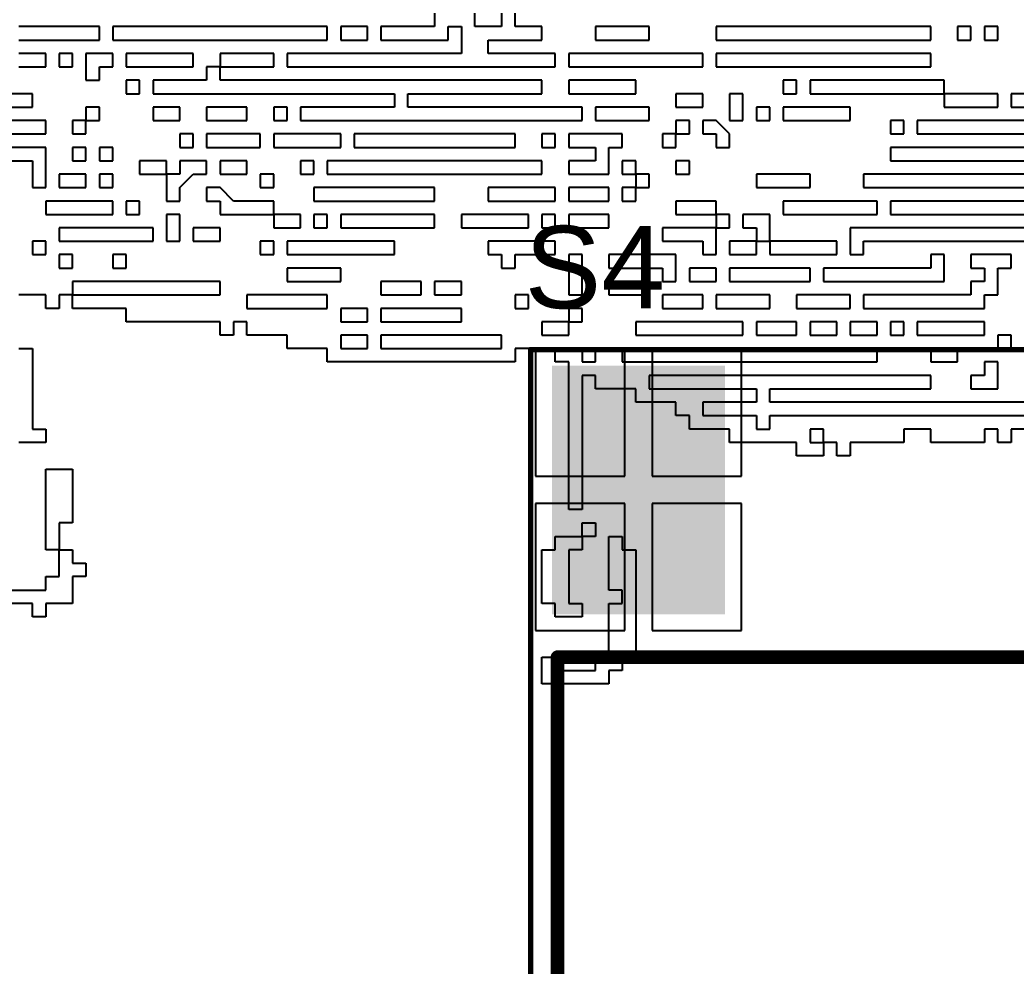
# Model space of a CAD drawing. Header units: inches. Extents: x 0.02 to 6.01, y 0.01 to 5.6.
# Drawn here: x 3.1107 to 3.4742, y 2.0254 to 2.3706 of the extents above; entities that cross this region are included whole.
import ezdxf

# ---------------------------------------------------------------- set-up
doc = ezdxf.new("R2010")
doc.units = ezdxf.units.IN
doc.header["$MEASUREMENT"] = 0
for name, color, linetype in [('Bottom Layer', 5, 'Continuous'), ('Bottom Overlay', 54, 'Continuous'), ('Mechanical 13', 56, 'Continuous'), ('Mechanical 15', 56, 'Continuous'), ('Top Layer', 1, 'Continuous'), ('Top Overlay', 2, 'Continuous'), ('Top Paste', 8, 'Continuous'), ('Top Solder', 216, 'Continuous')]:
    doc.layers.add(name, color=color, linetype=linetype)
doc.styles.add('Arial', font='', dxfattribs={"height": 0.2})
doc.styles.get('Arial').set_extended_font_data('Arial')

# ---------------------------------------------------------------- blocks, each defined once
blk = doc.blocks.new('SW_TL3301AF160QG_21')
at = {"layer": 'Top Layer'}
blk.add_hatch(color=1, dxfattribs=at).paths.add_polyline_path([(0.1378, 0.11614), (0.22047, 0.11614), (0.22047, 0.06102), (0.1378, 0.06102)])
at = {"layer": 'Top Paste'}
blk.add_hatch(color=8, dxfattribs=at).paths.add_polyline_path([(0.1378, 0.11614), (0.22047, 0.11614), (0.22047, 0.06102), (0.1378, 0.06102)])
at = {"layer": 'Top Solder'}
blk.add_hatch(color=216, dxfattribs=at).paths.add_polyline_path([(0.1338, 0.12014), (0.22447, 0.12014), (0.22447, 0.05702), (0.1338, 0.05702)])
at = {"layer": 'Mechanical 13'}
for points in [[(-0.11811, 0.11811, 0.005, 0.005, 0), (0.11811, 0.11811, 0.005, 0.005, 0)], [(0.11811, 0.11811, 0.005, 0.005, 0), (0.11811, -0.11811, 0.005, 0.005, 0)]]:
    blk.add_lwpolyline(points, format="xyseb", dxfattribs=at)
blk.add_lwpolyline([(0.11686, 0.11811, 0.0025, 0.0025, 1), (0.11936, 0.11811, 0.0025, 0.0025, 1)], format="xyseb", close=True, dxfattribs=at)
blk.add_lwpolyline([(0.11686, 0.11811, 0.0025, 0.0025, 1), (0.11936, 0.11811, 0.0025, 0.0025, 1)], format="xyseb", close=True, dxfattribs=at)
at = {"layer": 'Mechanical 15'}
for points in [[(-0.23031, 0.12795, 0.00197, 0.00197, 0), (0.23031, 0.12795, 0.00197, 0.00197, 0)], [(0.23031, 0.12795, 0.00197, 0.00197, 0), (0.23031, -0.12795, 0.00197, 0.00197, 0)]]:
    blk.add_lwpolyline(points, format="xyseb", dxfattribs=at)
blk.add_lwpolyline([(0.22982, 0.12795, 0.000984, 0.000984, 1), (0.23081, 0.12795, 0.000984, 0.000984, 1)], format="xyseb", close=True, dxfattribs=at)
blk.add_lwpolyline([(0.22982, 0.12795, 0.000984, 0.000984, 1), (0.23081, 0.12795, 0.000984, 0.000984, 1)], format="xyseb", close=True, dxfattribs=at)
at = {"layer": 'Top Overlay'}
for points in [[(-0.11811, 0.11811, 0.005, 0.005, 0), (0.11811, 0.11811, 0.005, 0.005, 0)], [(0.11811, 0.11811, 0.005, 0.005, 0), (0.11811, -0.11811, 0.005, 0.005, 0)]]:
    blk.add_lwpolyline(points, format="xyseb", dxfattribs=at)
blk.add_lwpolyline([(0.11686, 0.11811, 0.0025, 0.0025, 1), (0.11936, 0.11811, 0.0025, 0.0025, 1)], format="xyseb", close=True, dxfattribs=at)
blk.add_lwpolyline([(0.11686, 0.11811, 0.0025, 0.0025, 1), (0.11936, 0.11811, 0.0025, 0.0025, 1)], format="xyseb", close=True, dxfattribs=at)

msp = doc.modelspace()

# ---------------------------------------------------------------- linework, layer by layer
at = {"layer": 'Bottom Layer'}
msp.add_lwpolyline([(4.54993, 5.5954, 0.01, 0.01, -0.760418), (3.00371, 0.01993, 0.01, 0.01, 0)], format="xyseb", dxfattribs=at)
at = {"layer": 'Bottom Overlay'}
for p, q in [((3.26203, 2.37303), (3.26203, 2.36813)), ((3.27671, 2.36813), (3.27671, 2.37303)), ((3.28649, 2.37303), (3.28649, 2.36813)), ((3.29139, 2.36813), (3.29139, 2.37303)), ((3.13969, 2.36813), (3.11033, 2.36813)), ((3.13969, 2.36324), (3.13969, 2.36813)), ((3.22288, 2.36813), (3.14459, 2.36813)), ((3.14459, 2.36813), (3.14459, 2.36324)), ((3.22288, 2.36324), (3.22288, 2.36813)), ((3.23756, 2.36813), (3.22777, 2.36813)), ((3.22777, 2.36813), (3.22777, 2.36324)), ((3.23756, 2.36324), (3.23756, 2.36813)), ((3.26203, 2.36813), (3.24245, 2.36813)), ((3.24245, 2.36813), (3.24245, 2.36324)), ((3.26692, 2.36324), (3.26692, 2.36813)), ((3.26692, 2.36813), (3.27181, 2.36813)), ((3.27181, 2.36813), (3.27181, 2.35835)), ((3.28649, 2.36813), (3.27671, 2.36813)), ((3.30117, 2.36813), (3.29139, 2.36813)), ((3.30117, 2.36324), (3.30117, 2.36813)), ((3.34032, 2.36813), (3.32075, 2.36813)), ((3.32075, 2.36813), (3.32075, 2.36324)), ((3.34032, 2.36324), (3.34032, 2.36813)), ((3.44308, 2.36813), (3.36479, 2.36813)), ((3.36479, 2.36813), (3.36479, 2.36324)), ((3.44308, 2.36324), (3.44308, 2.36813)), ((3.45776, 2.36813), (3.45287, 2.36813)), ((3.45287, 2.36813), (3.45287, 2.36324)), ((3.45776, 2.36324), (3.45776, 2.36813)), ((3.46755, 2.36813), (3.46265, 2.36813)), ((3.46265, 2.36813), (3.46265, 2.36324)), ((3.46755, 2.36324), (3.46755, 2.36813)), ((3.11033, 2.36324), (3.13969, 2.36324)), ((3.14459, 2.36324), (3.22288, 2.36324)), ((3.22777, 2.36324), (3.23756, 2.36324)), ((3.24245, 2.36324), (3.26692, 2.36324)), ((3.2816, 2.35835), (3.2816, 2.36324)), ((3.2816, 2.36324), (3.30117, 2.36324)), ((3.32075, 2.36324), (3.34032, 2.36324)), ((3.36479, 2.36324), (3.44308, 2.36324)), ((3.45287, 2.36324), (3.45776, 2.36324)), ((3.46265, 2.36324), (3.46755, 2.36324)), ((3.12012, 2.35835), (3.11033, 2.35835)), ((3.12012, 2.35345), (3.12012, 2.35835)), ((3.12991, 2.35835), (3.12501, 2.35835)), ((3.12501, 2.35835), (3.12501, 2.35345)), ((3.12991, 2.35345), (3.12991, 2.35835)), ((3.14459, 2.35835), (3.1348, 2.35835)), ((3.1348, 2.35835), (3.1348, 2.34856)), ((3.14459, 2.35345), (3.14459, 2.35835)), ((3.17395, 2.35835), (3.14948, 2.35835)), ((3.14948, 2.35835), (3.14948, 2.35345)), ((3.17395, 2.35345), (3.17395, 2.35835)), ((3.20331, 2.35835), (3.18373, 2.35835)), ((3.18373, 2.35835), (3.18373, 2.35345)), ((3.20331, 2.35345), (3.20331, 2.35835)), ((3.27181, 2.35835), (3.2082, 2.35835)), ((3.2082, 2.35835), (3.2082, 2.35345)), ((3.30607, 2.35835), (3.2816, 2.35835)), ((3.30607, 2.35345), (3.30607, 2.35835)), ((3.35989, 2.35835), (3.31096, 2.35835)), ((3.31096, 2.35835), (3.31096, 2.35345)), ((3.35989, 2.35345), (3.35989, 2.35835)), ((3.44308, 2.35835), (3.36479, 2.35835)), ((3.36479, 2.35835), (3.36479, 2.35345)), ((3.44308, 2.35345), (3.44308, 2.35835)), ((3.11033, 2.35345), (3.12012, 2.35345)), ((3.12501, 2.35345), (3.12991, 2.35345)), ((3.13969, 2.34856), (3.13969, 2.35345)), ((3.13969, 2.35345), (3.14459, 2.35345)), ((3.14948, 2.35345), (3.17395, 2.35345)), ((3.18373, 2.35345), (3.17884, 2.35345)), ((3.17884, 2.35345), (3.17884, 2.34856)), ((3.18373, 2.35345), (3.20331, 2.35345)), ((3.18373, 2.34856), (3.18373, 2.35345)), ((3.2082, 2.35345), (3.30607, 2.35345)), ((3.31096, 2.35345), (3.35989, 2.35345)), ((3.36479, 2.35345), (3.44308, 2.35345)), ((3.1348, 2.34856), (3.13969, 2.34856)), ((3.15437, 2.34856), (3.14948, 2.34856)), ((3.14948, 2.34856), (3.14948, 2.34367)), ((3.15437, 2.34367), (3.15437, 2.34856)), ((3.17884, 2.34856), (3.15927, 2.34856)), ((3.15927, 2.34856), (3.15927, 2.34367)), ((3.30117, 2.34856), (3.18373, 2.34856)), ((3.30117, 2.34367), (3.30117, 2.34856)), ((3.33543, 2.34856), (3.31096, 2.34856)), ((3.31096, 2.34856), (3.31096, 2.34367)), ((3.33543, 2.34367), (3.33543, 2.34856)), ((3.39415, 2.34856), (3.38925, 2.34856)), ((3.38925, 2.34856), (3.38925, 2.34367)), ((3.39415, 2.34367), (3.39415, 2.34856)), ((3.44797, 2.34856), (3.39904, 2.34856)), ((3.39904, 2.34856), (3.39904, 2.34367)), ((3.44797, 2.34367), (3.44797, 2.34856)), ((3.11523, 2.34367), (3.10544, 2.34367)), ((3.11523, 2.33877), (3.11523, 2.34367)), ((3.14948, 2.34367), (3.15437, 2.34367)), ((3.15927, 2.34367), (3.24735, 2.34367)), ((3.24735, 2.34367), (3.24735, 2.33877)), ((3.25224, 2.33877), (3.25224, 2.34367)), ((3.25224, 2.34367), (3.30117, 2.34367)), ((3.31096, 2.34367), (3.33543, 2.34367)), ((3.35989, 2.34367), (3.35011, 2.34367)), ((3.35011, 2.34367), (3.35011, 2.33877)), ((3.35989, 2.33877), (3.35989, 2.34367)), ((3.37457, 2.34367), (3.36968, 2.34367)), ((3.36968, 2.34367), (3.36968, 2.33877)), ((3.37457, 2.33388), (3.37457, 2.34367)), ((3.38925, 2.34367), (3.39415, 2.34367)), ((3.39904, 2.34367), (3.44797, 2.34367)), ((3.44797, 2.34367), (3.44797, 2.33877)), ((3.46755, 2.34367), (3.44797, 2.34367)), ((3.46755, 2.33877), (3.46755, 2.34367)), ((3.49691, 2.34367), (3.47244, 2.34367)), ((3.47244, 2.34367), (3.47244, 2.33877)), ((3.10544, 2.33877), (3.11523, 2.33877)), ((3.13969, 2.33877), (3.1348, 2.33877)), ((3.1348, 2.33877), (3.1348, 2.33388)), ((3.13969, 2.33388), (3.13969, 2.33877)), ((3.16905, 2.33877), (3.15927, 2.33877)), ((3.15927, 2.33877), (3.15927, 2.33388)), ((3.16905, 2.33388), (3.16905, 2.33877)), ((3.19352, 2.33877), (3.17884, 2.33877)), ((3.17884, 2.33877), (3.17884, 2.33388)), ((3.19352, 2.33388), (3.19352, 2.33877)), ((3.2082, 2.33877), (3.20331, 2.33877)), ((3.20331, 2.33877), (3.20331, 2.33388)), ((3.2082, 2.33388), (3.2082, 2.33877)), ((3.24735, 2.33877), (3.21309, 2.33877)), ((3.21309, 2.33877), (3.21309, 2.33388)), ((3.31585, 2.33877), (3.25224, 2.33877)), ((3.31585, 2.33388), (3.31585, 2.33877)), ((3.34032, 2.33877), (3.32075, 2.33877)), ((3.32075, 2.33877), (3.32075, 2.33388)), ((3.34032, 2.33388), (3.34032, 2.33877)), ((3.35011, 2.33877), (3.35989, 2.33877)), ((3.36968, 2.33877), (3.36968, 2.33388)), ((3.38436, 2.33877), (3.37947, 2.33877)), ((3.37947, 2.33877), (3.37947, 2.33388)), ((3.38436, 2.33388), (3.38436, 2.33877)), ((3.41372, 2.33877), (3.38925, 2.33877)), ((3.38925, 2.33877), (3.38925, 2.33388)), ((3.41372, 2.33388), (3.41372, 2.33877)), ((3.44797, 2.33877), (3.46755, 2.33877)), ((3.47244, 2.33877), (3.49691, 2.33877)), ((3.12012, 2.33388), (3.09565, 2.33388)), ((3.12012, 2.32899), (3.12012, 2.33388)), ((3.1348, 2.33388), (3.12991, 2.33388)), ((3.12991, 2.33388), (3.12991, 2.32899)), ((3.1348, 2.33388), (3.13969, 2.33388)), ((3.1348, 2.32899), (3.1348, 2.33388)), ((3.15927, 2.33388), (3.16905, 2.33388)), ((3.17884, 2.33388), (3.19352, 2.33388)), ((3.20331, 2.33388), (3.2082, 2.33388)), ((3.21309, 2.33388), (3.31585, 2.33388)), ((3.32075, 2.33388), (3.34032, 2.33388)), ((3.355, 2.33388), (3.35011, 2.33388)), ((3.35011, 2.33388), (3.35011, 2.32899)), ((3.355, 2.32899), (3.355, 2.33388)), ((3.36479, 2.33388), (3.35989, 2.33388)), ((3.35989, 2.33388), (3.35989, 2.32899)), ((3.36968, 2.32899), (3.36479, 2.33388)), ((3.36968, 2.33388), (3.37457, 2.33388)), ((3.37947, 2.33388), (3.38436, 2.33388)), ((3.38925, 2.33388), (3.41372, 2.33388)), ((3.43329, 2.33388), (3.4284, 2.33388)), ((3.4284, 2.33388), (3.4284, 2.32899)), ((3.43329, 2.32899), (3.43329, 2.33388)), ((3.52137, 2.33388), (3.43819, 2.33388)), ((3.43819, 2.33388), (3.43819, 2.32899)), ((3.09565, 2.32899), (3.12012, 2.32899)), ((3.12991, 2.32899), (3.1348, 2.32899)), ((3.17395, 2.32899), (3.16905, 2.32899)), ((3.16905, 2.32899), (3.16905, 2.32409)), ((3.17395, 2.32409), (3.17395, 2.32899)), ((3.19841, 2.32899), (3.17884, 2.32899)), ((3.17884, 2.32899), (3.17884, 2.32409)), ((3.19841, 2.32409), (3.19841, 2.32899)), ((3.22777, 2.32899), (3.20331, 2.32899)), ((3.20331, 2.32899), (3.20331, 2.32409)), ((3.22777, 2.32409), (3.22777, 2.32899)), ((3.29139, 2.32899), (3.23267, 2.32899)), ((3.23267, 2.32899), (3.23267, 2.32409)), ((3.29139, 2.32409), (3.29139, 2.32899)), ((3.30607, 2.32899), (3.30117, 2.32899)), ((3.30117, 2.32899), (3.30117, 2.32409)), ((3.30607, 2.32409), (3.30607, 2.32899)), ((3.33053, 2.32899), (3.31096, 2.32899)), ((3.31096, 2.32899), (3.31096, 2.32409)), ((3.33053, 2.32409), (3.33053, 2.32899)), ((3.35011, 2.32899), (3.34521, 2.32899)), ((3.34521, 2.32899), (3.34521, 2.32409)), ((3.35011, 2.32899), (3.355, 2.32899)), ((3.35011, 2.32409), (3.35011, 2.32899)), ((3.35989, 2.32899), (3.36479, 2.32899)), ((3.36479, 2.32899), (3.36479, 2.32409)), ((3.36968, 2.32409), (3.36968, 2.32899)), ((3.4284, 2.32899), (3.43329, 2.32899)), ((3.43819, 2.32899), (3.52137, 2.32899)), ((3.12012, 2.32409), (3.10055, 2.32409)), ((3.12012, 2.30941), (3.12012, 2.32409)), ((3.1348, 2.32409), (3.12991, 2.32409)), ((3.12991, 2.32409), (3.12991, 2.3192)), ((3.1348, 2.3192), (3.1348, 2.32409)), ((3.14459, 2.32409), (3.13969, 2.32409)), ((3.13969, 2.32409), (3.13969, 2.3192)), ((3.14459, 2.3192), (3.14459, 2.32409)), ((3.16905, 2.32409), (3.17395, 2.32409)), ((3.17884, 2.32409), (3.19841, 2.32409)), ((3.20331, 2.32409), (3.22777, 2.32409)), ((3.23267, 2.32409), (3.29139, 2.32409)), ((3.30117, 2.32409), (3.30607, 2.32409)), ((3.31096, 2.32409), (3.32075, 2.32409)), ((3.32075, 2.32409), (3.32075, 2.3192)), ((3.32564, 2.31431), (3.32564, 2.32409)), ((3.32564, 2.32409), (3.33053, 2.32409)), ((3.34521, 2.32409), (3.35011, 2.32409)), ((3.36479, 2.32409), (3.36968, 2.32409)), ((3.52627, 2.32409), (3.4284, 2.32409)), ((3.4284, 2.32409), (3.4284, 2.3192)), ((3.10055, 2.3192), (3.11523, 2.3192)), ((3.11523, 2.3192), (3.11523, 2.30941)), ((3.12991, 2.3192), (3.1348, 2.3192)), ((3.13969, 2.3192), (3.14459, 2.3192)), ((3.16416, 2.3192), (3.15437, 2.3192)), ((3.15437, 2.3192), (3.15437, 2.31431)), ((3.16416, 2.31431), (3.16416, 2.3192)), ((3.17884, 2.3192), (3.16905, 2.3192)), ((3.16905, 2.3192), (3.16905, 2.31431)), ((3.17884, 2.31431), (3.17884, 2.3192)), ((3.19352, 2.3192), (3.18373, 2.3192)), ((3.18373, 2.3192), (3.18373, 2.31431)), ((3.19352, 2.31431), (3.19352, 2.3192)), ((3.21799, 2.3192), (3.21309, 2.3192)), ((3.21309, 2.3192), (3.21309, 2.31431)), ((3.21799, 2.31431), (3.21799, 2.3192)), ((3.30117, 2.3192), (3.22288, 2.3192)), ((3.22288, 2.3192), (3.22288, 2.31431)), ((3.30117, 2.31431), (3.30117, 2.3192)), ((3.32075, 2.3192), (3.31096, 2.3192)), ((3.31096, 2.3192), (3.31096, 2.31431)), ((3.33543, 2.3192), (3.33053, 2.3192)), ((3.33053, 2.3192), (3.33053, 2.31431)), ((3.33543, 2.31431), (3.33543, 2.3192)), ((3.355, 2.3192), (3.35011, 2.3192)), ((3.35011, 2.3192), (3.35011, 2.31431)), ((3.355, 2.31431), (3.355, 2.3192)), ((3.4284, 2.3192), (3.52627, 2.3192)), ((3.1348, 2.31431), (3.12501, 2.31431)), ((3.12501, 2.31431), (3.12501, 2.30941)), ((3.1348, 2.30941), (3.1348, 2.31431)), ((3.14459, 2.31431), (3.13969, 2.31431)), ((3.13969, 2.31431), (3.13969, 2.30941)), ((3.14459, 2.30941), (3.14459, 2.31431)), ((3.15437, 2.31431), (3.16416, 2.31431)), ((3.16905, 2.31431), (3.16416, 2.31431)), ((3.16416, 2.31431), (3.16416, 2.30452)), ((3.16905, 2.30941), (3.17395, 2.31431)), ((3.17395, 2.31431), (3.17884, 2.31431)), ((3.18373, 2.31431), (3.19352, 2.31431)), ((3.20331, 2.31431), (3.19841, 2.31431)), ((3.19841, 2.31431), (3.19841, 2.30941)), ((3.20331, 2.30941), (3.20331, 2.31431)), ((3.21309, 2.31431), (3.21799, 2.31431)), ((3.22288, 2.31431), (3.30117, 2.31431)), ((3.31096, 2.31431), (3.32564, 2.31431)), ((3.33053, 2.31431), (3.33543, 2.31431)), ((3.33543, 2.31431), (3.33543, 2.30941)), ((3.34032, 2.31431), (3.33543, 2.31431)), ((3.34032, 2.30941), (3.34032, 2.31431)), ((3.35011, 2.31431), (3.355, 2.31431)), ((3.39904, 2.31431), (3.37947, 2.31431)), ((3.37947, 2.31431), (3.37947, 2.30941)), ((3.39904, 2.30941), (3.39904, 2.31431)), ((3.53116, 2.31431), (3.41861, 2.31431)), ((3.41861, 2.31431), (3.41861, 2.30941)), ((3.11523, 2.30941), (3.12012, 2.30941)), ((3.12501, 2.30941), (3.1348, 2.30941)), ((3.13969, 2.30941), (3.14459, 2.30941)), ((3.16905, 2.30452), (3.16905, 2.30941)), ((3.18373, 2.30941), (3.17884, 2.30941)), ((3.17884, 2.30941), (3.17884, 2.30452)), ((3.18863, 2.30452), (3.18373, 2.30941)), ((3.19841, 2.30941), (3.20331, 2.30941)), ((3.26203, 2.30941), (3.21799, 2.30941)), ((3.21799, 2.30941), (3.21799, 2.30452)), ((3.26203, 2.30452), (3.26203, 2.30941)), ((3.30607, 2.30941), (3.2816, 2.30941)), ((3.2816, 2.30941), (3.2816, 2.30452)), ((3.30607, 2.30452), (3.30607, 2.30941)), ((3.32564, 2.30941), (3.31096, 2.30941)), ((3.31096, 2.30941), (3.31096, 2.30452)), ((3.32564, 2.30452), (3.32564, 2.30941)), ((3.33543, 2.30941), (3.33053, 2.30941)), ((3.33053, 2.30941), (3.33053, 2.30452)), ((3.33543, 2.30941), (3.34032, 2.30941)), ((3.33543, 2.30452), (3.33543, 2.30941)), ((3.37947, 2.30941), (3.39904, 2.30941)), ((3.41861, 2.30941), (3.53116, 2.30941)), ((3.14459, 2.30452), (3.12012, 2.30452)), ((3.12012, 2.30452), (3.12012, 2.29963)), ((3.14459, 2.29963), (3.14459, 2.30452)), ((3.15437, 2.30452), (3.14948, 2.30452)), ((3.14948, 2.30452), (3.14948, 2.29963)), ((3.15437, 2.29963), (3.15437, 2.30452)), ((3.16416, 2.30452), (3.16905, 2.30452)), ((3.17884, 2.30452), (3.18373, 2.30452)), ((3.18373, 2.30452), (3.18373, 2.29963)), ((3.20331, 2.30452), (3.18863, 2.30452)), ((3.20331, 2.29963), (3.20331, 2.30452)), ((3.21799, 2.30452), (3.26203, 2.30452)), ((3.2816, 2.30452), (3.30607, 2.30452)), ((3.31096, 2.30452), (3.32564, 2.30452)), ((3.33053, 2.30452), (3.33543, 2.30452)), ((3.36479, 2.30452), (3.35011, 2.30452)), ((3.35011, 2.30452), (3.35011, 2.29963)), ((3.36479, 2.29963), (3.36479, 2.30452)), ((3.42351, 2.30452), (3.38925, 2.30452)), ((3.38925, 2.30452), (3.38925, 2.29963)), ((3.42351, 2.29963), (3.42351, 2.30452)), ((3.53116, 2.30452), (3.4284, 2.30452)), ((3.4284, 2.30452), (3.4284, 2.29963)), ((3.12012, 2.29963), (3.14459, 2.29963)), ((3.14948, 2.29963), (3.15437, 2.29963)), ((3.16905, 2.29963), (3.16416, 2.29963)), ((3.16416, 2.29963), (3.16416, 2.28984)), ((3.16905, 2.28984), (3.16905, 2.29963)), ((3.18373, 2.29963), (3.20331, 2.29963)), ((3.20331, 2.29963), (3.20331, 2.29473)), ((3.21309, 2.29963), (3.20331, 2.29963)), ((3.21309, 2.29473), (3.21309, 2.29963)), ((3.22288, 2.29963), (3.21799, 2.29963)), ((3.21799, 2.29963), (3.21799, 2.29473)), ((3.22288, 2.29473), (3.22288, 2.29963)), ((3.26203, 2.29963), (3.22777, 2.29963)), ((3.22777, 2.29963), (3.22777, 2.29473)), ((3.26203, 2.29473), (3.26203, 2.29963)), ((3.29628, 2.29963), (3.27181, 2.29963)), ((3.27181, 2.29963), (3.27181, 2.29473)), ((3.29628, 2.29473), (3.29628, 2.29963)), ((3.30607, 2.29963), (3.30117, 2.29963)), ((3.30117, 2.29963), (3.30117, 2.29473)), ((3.30607, 2.29473), (3.30607, 2.29963)), ((3.32564, 2.29963), (3.31096, 2.29963)), ((3.31096, 2.29963), (3.31096, 2.29473)), ((3.32564, 2.29473), (3.32564, 2.29963)), ((3.35011, 2.29963), (3.36479, 2.29963)), ((3.36479, 2.29963), (3.36479, 2.29473)), ((3.36968, 2.29963), (3.36479, 2.29963)), ((3.36968, 2.29473), (3.36968, 2.29963)), ((3.38436, 2.29963), (3.37457, 2.29963)), ((3.37457, 2.29963), (3.37457, 2.29473)), ((3.38436, 2.28984), (3.38436, 2.29963)), ((3.38925, 2.29963), (3.42351, 2.29963)), ((3.4284, 2.29963), (3.53116, 2.29963)), ((3.15927, 2.29473), (3.12501, 2.29473)), ((3.12501, 2.29473), (3.12501, 2.28984)), ((3.15927, 2.28984), (3.15927, 2.29473)), ((3.18373, 2.29473), (3.17395, 2.29473)), ((3.17395, 2.29473), (3.17395, 2.28984)), ((3.18373, 2.28984), (3.18373, 2.29473)), ((3.20331, 2.29473), (3.21309, 2.29473)), ((3.21799, 2.29473), (3.22288, 2.29473)), ((3.22777, 2.29473), (3.26203, 2.29473)), ((3.27181, 2.29473), (3.29628, 2.29473)), ((3.30117, 2.29473), (3.30607, 2.29473)), ((3.31096, 2.29473), (3.32564, 2.29473)), ((3.36479, 2.29473), (3.34521, 2.29473)), ((3.34521, 2.29473), (3.34521, 2.28984)), ((3.36479, 2.29473), (3.36968, 2.29473)), ((3.36479, 2.28495), (3.36479, 2.29473)), ((3.37457, 2.29473), (3.37947, 2.29473)), ((3.37947, 2.29473), (3.37947, 2.28984)), ((3.52627, 2.29473), (3.41372, 2.29473)), ((3.41372, 2.29473), (3.41372, 2.28495)), ((3.12012, 2.28984), (3.11523, 2.28984)), ((3.11523, 2.28984), (3.11523, 2.28495)), ((3.12012, 2.28495), (3.12012, 2.28984)), ((3.12501, 2.28984), (3.15927, 2.28984)), ((3.16416, 2.28984), (3.16905, 2.28984)), ((3.17395, 2.28984), (3.18373, 2.28984)), ((3.20331, 2.28984), (3.19841, 2.28984)), ((3.19841, 2.28984), (3.19841, 2.28495)), ((3.20331, 2.28495), (3.20331, 2.28984)), ((3.24735, 2.28984), (3.2082, 2.28984)), ((3.2082, 2.28984), (3.2082, 2.28495)), ((3.24735, 2.28495), (3.24735, 2.28984)), ((3.30607, 2.28984), (3.2816, 2.28984)), ((3.2816, 2.28984), (3.2816, 2.28495)), ((3.30607, 2.28495), (3.30607, 2.28984)), ((3.34521, 2.28984), (3.35989, 2.28984)), ((3.35989, 2.28984), (3.35989, 2.28495)), ((3.37947, 2.28984), (3.36968, 2.28984)), ((3.36968, 2.28984), (3.36968, 2.28495)), ((3.37947, 2.28984), (3.38436, 2.28984)), ((3.37947, 2.28495), (3.37947, 2.28984)), ((3.38436, 2.28984), (3.38436, 2.28495)), ((3.40883, 2.28984), (3.38436, 2.28984)), ((3.40883, 2.28495), (3.40883, 2.28984)), ((3.41861, 2.28495), (3.41861, 2.28984)), ((3.41861, 2.28984), (3.52627, 2.28984)), ((3.11523, 2.28495), (3.12012, 2.28495)), ((3.12991, 2.28495), (3.12501, 2.28495)), ((3.12501, 2.28495), (3.12501, 2.28005)), ((3.12991, 2.28005), (3.12991, 2.28495)), ((3.14948, 2.28495), (3.14459, 2.28495)), ((3.14459, 2.28495), (3.14459, 2.28005)), ((3.14948, 2.28005), (3.14948, 2.28495)), ((3.19841, 2.28495), (3.20331, 2.28495)), ((3.2082, 2.28495), (3.24735, 2.28495)), ((3.2816, 2.28495), (3.28649, 2.28495)), ((3.28649, 2.28495), (3.28649, 2.28005)), ((3.29139, 2.28005), (3.29139, 2.28495)), ((3.29139, 2.28495), (3.30607, 2.28495)), ((3.31585, 2.28495), (3.31096, 2.28495)), ((3.31096, 2.28495), (3.31096, 2.28005)), ((3.31585, 2.27027), (3.31585, 2.28495)), ((3.35011, 2.28495), (3.32564, 2.28495)), ((3.32564, 2.28495), (3.32564, 2.28005)), ((3.35011, 2.27516), (3.35011, 2.28495)), ((3.35989, 2.28495), (3.36479, 2.28495)), ((3.36968, 2.28495), (3.37947, 2.28495)), ((3.38436, 2.28495), (3.40883, 2.28495)), ((3.41372, 2.28495), (3.41861, 2.28495)), ((3.44797, 2.28495), (3.44308, 2.28495)), ((3.44308, 2.28495), (3.44308, 2.28005)), ((3.44797, 2.27516), (3.44797, 2.28495)), ((3.47244, 2.28495), (3.45776, 2.28495)), ((3.45776, 2.28495), (3.45776, 2.28005)), ((3.47244, 2.28005), (3.47244, 2.28495)), ((3.12501, 2.28005), (3.12991, 2.28005)), ((3.14459, 2.28005), (3.14948, 2.28005)), ((3.22777, 2.28005), (3.2082, 2.28005)), ((3.2082, 2.28005), (3.2082, 2.27516)), ((3.22777, 2.27516), (3.22777, 2.28005)), ((3.28649, 2.28005), (3.29139, 2.28005)), ((3.31096, 2.28005), (3.31096, 2.27027)), ((3.32564, 2.28005), (3.34521, 2.28005)), ((3.34521, 2.28005), (3.34521, 2.27516)), ((3.36479, 2.28005), (3.355, 2.28005)), ((3.355, 2.28005), (3.355, 2.27516)), ((3.36479, 2.27516), (3.36479, 2.28005)), ((3.39904, 2.28005), (3.36968, 2.28005)), ((3.36968, 2.28005), (3.36968, 2.27516)), ((3.39904, 2.27516), (3.39904, 2.28005)), ((3.44308, 2.28005), (3.40393, 2.28005)), ((3.40393, 2.28005), (3.40393, 2.27516)), ((3.45776, 2.28005), (3.46265, 2.28005)), ((3.46265, 2.28005), (3.46265, 2.27516)), ((3.46755, 2.27027), (3.46755, 2.28005)), ((3.46755, 2.28005), (3.47244, 2.28005)), ((3.18373, 2.27516), (3.12991, 2.27516)), ((3.12991, 2.27516), (3.12991, 2.27027)), ((3.18373, 2.27027), (3.18373, 2.27516)), ((3.2082, 2.27516), (3.22777, 2.27516)), ((3.25713, 2.27516), (3.24245, 2.27516)), ((3.24245, 2.27516), (3.24245, 2.27027)), ((3.25713, 2.27027), (3.25713, 2.27516)), ((3.27181, 2.27516), (3.26203, 2.27516)), ((3.26203, 2.27516), (3.26203, 2.27027)), ((3.27181, 2.27027), (3.27181, 2.27516)), ((3.34032, 2.27516), (3.32564, 2.27516)), ((3.32564, 2.27516), (3.32564, 2.27027)), ((3.34032, 2.27027), (3.34032, 2.27516)), ((3.34521, 2.27516), (3.35011, 2.27516)), ((3.355, 2.27516), (3.36479, 2.27516)), ((3.36968, 2.27516), (3.39904, 2.27516)), ((3.40393, 2.27516), (3.44797, 2.27516)), ((3.46265, 2.27516), (3.45776, 2.27516)), ((3.45776, 2.27516), (3.45776, 2.27027)), ((3.12012, 2.27027), (3.11033, 2.27027)), ((3.12012, 2.26537), (3.12012, 2.27027)), ((3.12991, 2.27027), (3.12501, 2.27027)), ((3.12501, 2.27027), (3.12501, 2.26537)), ((3.12991, 2.26537), (3.12991, 2.27027)), ((3.12991, 2.27027), (3.18373, 2.27027)), ((3.22288, 2.27027), (3.19352, 2.27027)), ((3.19352, 2.27027), (3.19352, 2.26537)), ((3.22288, 2.26537), (3.22288, 2.27027)), ((3.24245, 2.27027), (3.25713, 2.27027)), ((3.26203, 2.27027), (3.27181, 2.27027)), ((3.29628, 2.27027), (3.29139, 2.27027)), ((3.29139, 2.27027), (3.29139, 2.26537)), ((3.29628, 2.26537), (3.29628, 2.27027)), ((3.31096, 2.27027), (3.31585, 2.27027)), ((3.32564, 2.27027), (3.34032, 2.27027)), ((3.35989, 2.27027), (3.34521, 2.27027)), ((3.34521, 2.27027), (3.34521, 2.26537)), ((3.35989, 2.26537), (3.35989, 2.27027)), ((3.38436, 2.27027), (3.36479, 2.27027)), ((3.36479, 2.27027), (3.36479, 2.26537)), ((3.38436, 2.26537), (3.38436, 2.27027)), ((3.41372, 2.27027), (3.39415, 2.27027)), ((3.39415, 2.27027), (3.39415, 2.26537)), ((3.41372, 2.26537), (3.41372, 2.27027)), ((3.45776, 2.27027), (3.41861, 2.27027)), ((3.41861, 2.27027), (3.41861, 2.26537)), ((3.46265, 2.26537), (3.46265, 2.27027)), ((3.46265, 2.27027), (3.46755, 2.27027)), ((3.12501, 2.26537), (3.12012, 2.26537)), ((3.14948, 2.26537), (3.12991, 2.26537)), ((3.14948, 2.26048), (3.14948, 2.26537)), ((3.19352, 2.26537), (3.22288, 2.26537)), ((3.23756, 2.26537), (3.22777, 2.26537)), ((3.22777, 2.26537), (3.22777, 2.26048)), ((3.23756, 2.26048), (3.23756, 2.26537)), ((3.27181, 2.26537), (3.24245, 2.26537)), ((3.24245, 2.26537), (3.24245, 2.26048)), ((3.27181, 2.26048), (3.27181, 2.26537)), ((3.29139, 2.26537), (3.29628, 2.26537)), ((3.31585, 2.26537), (3.31096, 2.26537)), ((3.31096, 2.26537), (3.31096, 2.26048)), ((3.31585, 2.26048), (3.31585, 2.26537)), ((3.34521, 2.26537), (3.35989, 2.26537)), ((3.36479, 2.26537), (3.38436, 2.26537)), ((3.39415, 2.26537), (3.41372, 2.26537)), ((3.41861, 2.26537), (3.46265, 2.26537)), ((3.18373, 2.26048), (3.14948, 2.26048)), ((3.18373, 2.25559), (3.18373, 2.26048)), ((3.19352, 2.26048), (3.18863, 2.26048)), ((3.18863, 2.26048), (3.18863, 2.25559)), ((3.19352, 2.25559), (3.19352, 2.26048)), ((3.22777, 2.26048), (3.23756, 2.26048)), ((3.24245, 2.26048), (3.27181, 2.26048)), ((3.31096, 2.26048), (3.30117, 2.26048)), ((3.30117, 2.26048), (3.30117, 2.25559)), ((3.31096, 2.26048), (3.31585, 2.26048)), ((3.31096, 2.25559), (3.31096, 2.26048)), ((3.37457, 2.26048), (3.33543, 2.26048)), ((3.33543, 2.26048), (3.33543, 2.25559)), ((3.37457, 2.25559), (3.37457, 2.26048)), ((3.39415, 2.26048), (3.37947, 2.26048)), ((3.37947, 2.26048), (3.37947, 2.25559)), ((3.39415, 2.25559), (3.39415, 2.26048)), ((3.40883, 2.26048), (3.39904, 2.26048)), ((3.39904, 2.26048), (3.39904, 2.25559)), ((3.40883, 2.25559), (3.40883, 2.26048)), ((3.42351, 2.26048), (3.41372, 2.26048)), ((3.41372, 2.26048), (3.41372, 2.25559)), ((3.42351, 2.25559), (3.42351, 2.26048)), ((3.43329, 2.26048), (3.4284, 2.26048)), ((3.4284, 2.26048), (3.4284, 2.25559)), ((3.43329, 2.25559), (3.43329, 2.26048)), ((3.46265, 2.26048), (3.43819, 2.26048)), ((3.43819, 2.26048), (3.43819, 2.25559)), ((3.46265, 2.25559), (3.46265, 2.26048)), ((3.18863, 2.25559), (3.18373, 2.25559)), ((3.2082, 2.25559), (3.19352, 2.25559)), ((3.2082, 2.25069), (3.2082, 2.25559)), ((3.23756, 2.25559), (3.22777, 2.25559)), ((3.22777, 2.25559), (3.22777, 2.25069)), ((3.23756, 2.25069), (3.23756, 2.25559)), ((3.28649, 2.25559), (3.24245, 2.25559)), ((3.24245, 2.25559), (3.24245, 2.25069)), ((3.28649, 2.25069), (3.28649, 2.25559)), ((3.30117, 2.25559), (3.31096, 2.25559)), ((3.33543, 2.25559), (3.37457, 2.25559)), ((3.37947, 2.25559), (3.39415, 2.25559)), ((3.39904, 2.25559), (3.40883, 2.25559)), ((3.41372, 2.25559), (3.42351, 2.25559)), ((3.4284, 2.25559), (3.43329, 2.25559)), ((3.43819, 2.25559), (3.46265, 2.25559)), ((3.47244, 2.25559), (3.46755, 2.25559)), ((3.46755, 2.25559), (3.46755, 2.25069)), ((3.47244, 2.25069), (3.47244, 2.25559)), ((3.11033, 2.25069), (3.11523, 2.25069)), ((3.11523, 2.25069), (3.11523, 2.22133)), ((3.22288, 2.25069), (3.2082, 2.25069)), ((3.22288, 2.2458), (3.22288, 2.25069)), ((3.22777, 2.25069), (3.23756, 2.25069)), ((3.24245, 2.25069), (3.28649, 2.25069)), ((3.30607, 2.25069), (3.29139, 2.25069)), ((3.29139, 2.25069), (3.29139, 2.2458)), ((3.30607, 2.2458), (3.30607, 2.25069)), ((3.32075, 2.25069), (3.31585, 2.25069)), ((3.31585, 2.25069), (3.31585, 2.2458)), ((3.32075, 2.2458), (3.32075, 2.25069)), ((3.42351, 2.25069), (3.33053, 2.25069)), ((3.33053, 2.25069), (3.33053, 2.2458)), ((3.42351, 2.2458), (3.42351, 2.25069)), ((3.45287, 2.25069), (3.44308, 2.25069)), ((3.44308, 2.25069), (3.44308, 2.2458)), ((3.45287, 2.2458), (3.45287, 2.25069)), ((3.46755, 2.25069), (3.47244, 2.25069)), ((3.29139, 2.2458), (3.22288, 2.2458)), ((3.31096, 2.2458), (3.30607, 2.2458)), ((3.31096, 2.19197), (3.31096, 2.2458)), ((3.31585, 2.2458), (3.32075, 2.2458)), ((3.33053, 2.2458), (3.42351, 2.2458)), ((3.44308, 2.2458), (3.45287, 2.2458)), ((3.46755, 2.2458), (3.46265, 2.2458)), ((3.46265, 2.2458), (3.46265, 2.24091)), ((3.46755, 2.23601), (3.46755, 2.2458)), ((3.32075, 2.24091), (3.31585, 2.24091)), ((3.31585, 2.24091), (3.31585, 2.19197)), ((3.32075, 2.23601), (3.32075, 2.24091)), ((3.44308, 2.24091), (3.34032, 2.24091)), ((3.34032, 2.24091), (3.34032, 2.23601)), ((3.44308, 2.23601), (3.44308, 2.24091)), ((3.46265, 2.24091), (3.45776, 2.24091)), ((3.45776, 2.24091), (3.45776, 2.23601)), ((3.33543, 2.23601), (3.32075, 2.23601)), ((3.33543, 2.23112), (3.33543, 2.23601)), ((3.34032, 2.23601), (3.37947, 2.23601)), ((3.37947, 2.23601), (3.37947, 2.23112)), ((3.38436, 2.23112), (3.38436, 2.23601)), ((3.38436, 2.23601), (3.44308, 2.23601)), ((3.45776, 2.23601), (3.46755, 2.23601)), ((3.35011, 2.23112), (3.33543, 2.23112)), ((3.35011, 2.22623), (3.35011, 2.23112)), ((3.37947, 2.23112), (3.35989, 2.23112)), ((3.35989, 2.23112), (3.35989, 2.22623)), ((3.48223, 2.23112), (3.38436, 2.23112)), ((3.355, 2.22623), (3.35011, 2.22623)), ((3.355, 2.22133), (3.355, 2.22623)), ((3.35989, 2.22623), (3.37947, 2.22623)), ((3.37947, 2.22623), (3.37947, 2.22133)), ((3.38436, 2.22133), (3.38436, 2.22623)), ((3.38436, 2.22623), (3.48223, 2.22623)), ((3.11523, 2.22133), (3.12012, 2.22133)), ((3.12012, 2.22133), (3.12012, 2.21644)), ((3.36968, 2.22133), (3.355, 2.22133)), ((3.36968, 2.21644), (3.36968, 2.22133)), ((3.37947, 2.22133), (3.38436, 2.22133)), ((3.40393, 2.22133), (3.39904, 2.22133)), ((3.39904, 2.22133), (3.39904, 2.21644)), ((3.40393, 2.21644), (3.40393, 2.22133)), ((3.44308, 2.22133), (3.43329, 2.22133)), ((3.43329, 2.22133), (3.43329, 2.21644)), ((3.44308, 2.21644), (3.44308, 2.22133)), ((3.46755, 2.22133), (3.46265, 2.22133)), ((3.46265, 2.22133), (3.46265, 2.21644)), ((3.46755, 2.21644), (3.46755, 2.22133)), ((3.48712, 2.22133), (3.47244, 2.22133)), ((3.47244, 2.22133), (3.47244, 2.21644)), ((3.12012, 2.21644), (3.11033, 2.21644)), ((3.39415, 2.21644), (3.36968, 2.21644)), ((3.39415, 2.21155), (3.39415, 2.21644)), ((3.39904, 2.21644), (3.40393, 2.21644)), ((3.40883, 2.21644), (3.40393, 2.21644)), ((3.40393, 2.21644), (3.40393, 2.21155)), ((3.40883, 2.21155), (3.40883, 2.21644)), ((3.43329, 2.21644), (3.41372, 2.21644)), ((3.41372, 2.21644), (3.41372, 2.21155)), ((3.46265, 2.21644), (3.44308, 2.21644)), ((3.47244, 2.21644), (3.46755, 2.21644)), ((3.40393, 2.21155), (3.39415, 2.21155)), ((3.41372, 2.21155), (3.40883, 2.21155)), ((3.12012, 2.17729), (3.12012, 2.20665)), ((3.12012, 2.20665), (3.12991, 2.20665)), ((3.12991, 2.20665), (3.12991, 2.19687)), ((3.12991, 2.19687), (3.12991, 2.19197)), ((3.12991, 2.19197), (3.12991, 2.18708)), ((3.31585, 2.19197), (3.31096, 2.19197)), ((3.12991, 2.18708), (3.12501, 2.18708)), ((3.12501, 2.18708), (3.12501, 2.17729)), ((3.31585, 2.18219), (3.31585, 2.18708)), ((3.31585, 2.18708), (3.32075, 2.18708)), ((3.32075, 2.18708), (3.32075, 2.18219)), ((3.30607, 2.17729), (3.30607, 2.18219)), ((3.30607, 2.18219), (3.31585, 2.18219)), ((3.32075, 2.18219), (3.31585, 2.18219)), ((3.31585, 2.18219), (3.31585, 2.17729)), ((3.32564, 2.16261), (3.32564, 2.18219)), ((3.32564, 2.18219), (3.33053, 2.18219)), ((3.33053, 2.18219), (3.33053, 2.17729)), ((3.12501, 2.17729), (3.12012, 2.17729)), ((3.12501, 2.16751), (3.12501, 2.17729)), ((3.12501, 2.17729), (3.12991, 2.17729)), ((3.12991, 2.17729), (3.12991, 2.1724)), ((3.30117, 2.15772), (3.30117, 2.17729)), ((3.30117, 2.17729), (3.30607, 2.17729)), ((3.31585, 2.17729), (3.31096, 2.17729)), ((3.31096, 2.17729), (3.31096, 2.15772)), ((3.33053, 2.17729), (3.33543, 2.17729)), ((3.33543, 2.17729), (3.33543, 2.13815)), ((3.12991, 2.1724), (3.1348, 2.1724)), ((3.1348, 2.1724), (3.1348, 2.16751)), ((3.12012, 2.16261), (3.12012, 2.16751)), ((3.12012, 2.16751), (3.12501, 2.16751)), ((3.1348, 2.16751), (3.12991, 2.16751)), ((3.12991, 2.16751), (3.12991, 2.15772)), ((3.10544, 2.16261), (3.12012, 2.16261)), ((3.33053, 2.16261), (3.32564, 2.16261)), ((3.33053, 2.15772), (3.33053, 2.16261)), ((3.11523, 2.15772), (3.10055, 2.15772)), ((3.11523, 2.15283), (3.11523, 2.15772)), ((3.12991, 2.15772), (3.12012, 2.15772)), ((3.12012, 2.15772), (3.12012, 2.15283)), ((3.30607, 2.15772), (3.30117, 2.15772)), ((3.30607, 2.15283), (3.30607, 2.15772)), ((3.31096, 2.15772), (3.31585, 2.15772)), ((3.31585, 2.15772), (3.31585, 2.15283)), ((3.32564, 2.13815), (3.32564, 2.15772)), ((3.32564, 2.15772), (3.33053, 2.15772)), ((3.12012, 2.15283), (3.11523, 2.15283)), ((3.31096, 2.15283), (3.30607, 2.15283)), ((3.31585, 2.15283), (3.31096, 2.15283)), ((3.30117, 2.12836), (3.30117, 2.13815)), ((3.30117, 2.13815), (3.30607, 2.13815)), ((3.30607, 2.13815), (3.30607, 2.13325)), ((3.32075, 2.13325), (3.32075, 2.13815)), ((3.32075, 2.13815), (3.32564, 2.13815)), ((3.33543, 2.13815), (3.33053, 2.13815)), ((3.33053, 2.13815), (3.33053, 2.13325)), ((3.30607, 2.13325), (3.32075, 2.13325)), ((3.33053, 2.13325), (3.32564, 2.13325)), ((3.32564, 2.13325), (3.32564, 2.12836)), ((3.32564, 2.12836), (3.30117, 2.12836))]:
    msp.add_line(p, q, dxfattribs=at)
at = {"layer": 'Top Layer'}
for p, q in [((3.33142, 2.25047), (3.29886, 2.25047)), ((3.29886, 2.25047), (3.29886, 2.20413)), ((3.33142, 2.20413), (3.33142, 2.25047)), ((3.37398, 2.25047), (3.34142, 2.25047)), ((3.34142, 2.25047), (3.34142, 2.20413)), ((3.37398, 2.20413), (3.37398, 2.25047)), ((3.29886, 2.20413), (3.33142, 2.20413)), ((3.34142, 2.20413), (3.37398, 2.20413)), ((3.33142, 2.19413), (3.29886, 2.19413)), ((3.29886, 2.19413), (3.29886, 2.1478)), ((3.33142, 2.1478), (3.33142, 2.19413)), ((3.37398, 2.19413), (3.34142, 2.19413)), ((3.34142, 2.19413), (3.34142, 2.1478)), ((3.37398, 2.1478), (3.37398, 2.19413)), ((3.29886, 2.1478), (3.33142, 2.1478)), ((3.34142, 2.1478), (3.37398, 2.1478))]:
    msp.add_line(p, q, dxfattribs=at)
msp.add_lwpolyline([(4.54809, 5.5936, 0.01, 0.01, -0.760418), (3.00187, 0.01813, 0.01, 0.01, 0)], format="xyseb", dxfattribs=at)

# ---------------------------------------------------------------- block references
at = {"rotation": 90}
msp.add_blockref('SW_TL3301AF160QG_21', (3.425, 2.02), dxfattribs=at)

# ---------------------------------------------------------------- texts
at = {"layer": 'Top Overlay', "style": 'Arial'}
msp.add_text('S4', height=0.03, dxfattribs=at).set_placement((3.29488, 2.26542))

doc.saveas('drawing.dxf')
